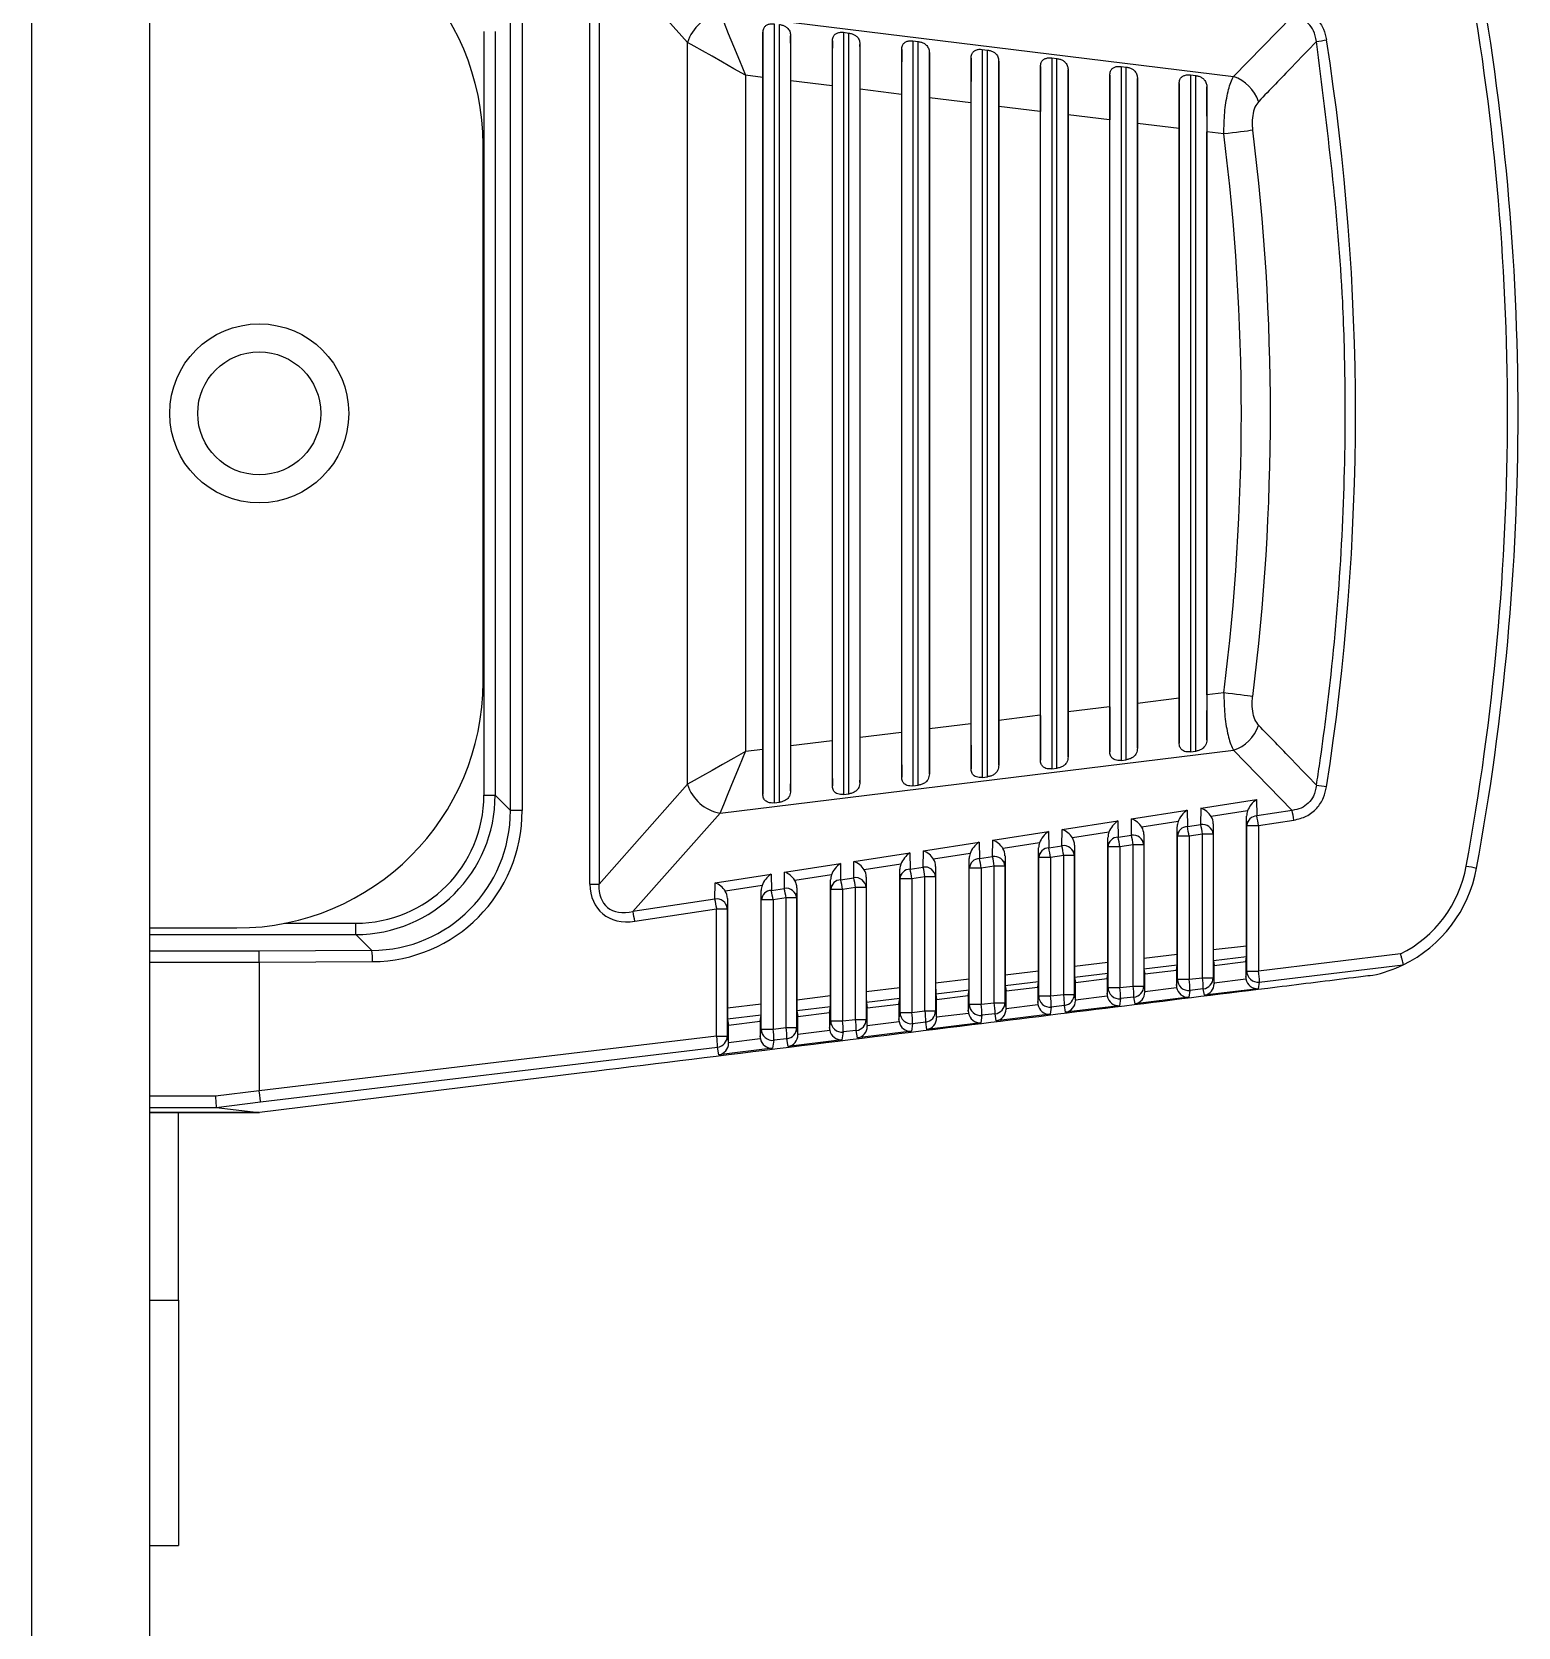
# Model space of a CAD drawing. Extents: x 16.7 to 113.1, y 4.5 to 84.5.
# Drawn here: x 57.717 to 59.045, y 34.822 to 36.247 of the extents above; entities that cross this region are included whole.
import ezdxf

# ---------------------------------------------------------------- set-up
doc = ezdxf.new("R2010")
doc.units = 0
doc.header["$MEASUREMENT"] = 0
doc.layers.add('OBJECT', color=7, linetype='CONTINUOUS')

msp = doc.modelspace()

# ---------------------------------------------------------------- linework, layer by layer
at = {"layer": 'OBJECT'}
for p, q in [((57.7166, 33.7065), (57.7166, 38.1065)), ((57.8215, 38.1065), (57.8215, 33.7065)), ((58.2152, 35.4855), (58.2152, 36.3274)), ((58.2234, 36.3274), (58.2234, 35.4855)), ((58.3024, 36.2381), (58.2234, 36.3274)), ((58.3316, 36.2639), (58.7903, 36.2076)), ((58.1206, 35.5652), (58.1206, 36.2478)), ((58.1305, 36.2478), (58.1305, 35.5652)), ((58.1442, 35.5515), (58.1442, 36.2615)), ((58.1547, 36.2615), (58.1547, 35.5515)), ((58.3799, 36.2547), (58.3799, 35.5583)), ((58.3846, 35.5588), (58.3846, 36.2541)), ((58.7903, 36.2076), (58.8428, 36.2614)), ((58.3024, 35.5749), (58.3024, 36.2381)), ((58.3699, 35.566), (58.3699, 36.2469)), ((58.3946, 36.2439), (58.3946, 35.5691)), ((58.4319, 35.5737), (58.4319, 36.2393)), ((58.4419, 36.2471), (58.4466, 36.2465)), ((58.4419, 36.2471), (58.4419, 35.5659)), ((58.4466, 35.5664), (58.4466, 36.2465)), ((58.4566, 36.2363), (58.4566, 35.5767)), ((58.5039, 36.2395), (58.5086, 36.2389)), ((58.5039, 36.2395), (58.5039, 35.5735)), ((58.5086, 35.5741), (58.5086, 36.2389)), ((58.4939, 35.5813), (58.4939, 36.2317)), ((58.5186, 36.2287), (58.5186, 35.5843)), ((58.5559, 35.5889), (58.5559, 36.2241)), ((58.5659, 36.2319), (58.5706, 36.2313)), ((58.5659, 36.2319), (58.5659, 35.5811)), ((58.5706, 35.5817), (58.5706, 36.2313)), ((58.5806, 36.221), (58.5806, 35.5919)), ((58.6279, 36.2243), (58.6326, 36.2237)), ((58.6279, 36.2243), (58.6279, 35.5887)), ((58.6326, 35.5893), (58.6326, 36.2237)), ((58.3697, 36.2068), (58.3544, 36.2087)), ((58.3544, 36.2087), (58.3544, 35.6042)), ((58.3697, 36.2068), (58.3697, 35.6061)), ((58.6179, 35.5965), (58.6179, 36.2165)), ((58.6426, 36.2134), (58.6426, 35.5995)), ((58.6799, 35.6041), (58.6799, 36.2089)), ((58.6899, 36.2166), (58.6946, 36.2161)), ((58.6899, 36.2166), (58.6899, 35.5963)), ((58.6946, 35.5969), (58.6946, 36.2161)), ((58.7046, 36.2058), (58.7046, 35.6071)), ((58.7519, 36.209), (58.7566, 36.2084)), ((58.7519, 36.209), (58.7519, 35.6039)), ((58.7566, 35.6045), (58.7566, 36.2084)), ((58.4317, 36.1992), (58.3947, 36.2038)), ((58.3947, 35.6092), (58.3947, 36.2038)), ((58.4317, 36.1992), (58.4317, 35.6137)), ((58.4937, 36.1916), (58.4567, 36.1962)), ((58.4567, 35.6168), (58.4567, 36.1962)), ((58.4937, 36.1916), (58.4937, 35.6213)), ((58.7419, 35.6117), (58.7419, 36.2012)), ((58.7666, 36.1982), (58.7666, 35.6148)), ((58.5557, 36.184), (58.5187, 36.1886)), ((58.5187, 35.6244), (58.5187, 36.1886)), ((58.5557, 36.184), (58.5557, 35.6289)), ((58.6177, 36.1764), (58.5807, 36.1809)), ((58.5807, 35.632), (58.5807, 36.1809)), ((58.6177, 36.1764), (58.6177, 35.6366)), ((58.6797, 36.1688), (58.6427, 36.1733)), ((58.6427, 35.6396), (58.6427, 36.1733)), ((58.6797, 36.1688), (58.6797, 35.6442)), ((58.7417, 36.1612), (58.7047, 36.1657)), ((58.7047, 35.6472), (58.7047, 36.1657)), ((58.7417, 36.1612), (58.7417, 35.6518)), ((58.7818, 36.1563), (58.7667, 36.1581)), ((58.7667, 35.6549), (58.7667, 36.1581)), ((58.1197, 35.6665), (58.1197, 36.1465)), ((58.7417, 35.6518), (58.7047, 35.6472)), ((58.7818, 35.6567), (58.7667, 35.6549)), ((58.6177, 35.6366), (58.5807, 35.632)), ((58.6797, 35.6442), (58.6427, 35.6396)), ((58.4937, 35.6213), (58.4567, 35.6168)), ((58.5557, 35.6289), (58.5187, 35.6244)), ((58.3697, 35.6061), (58.3544, 35.6042)), ((58.4317, 35.6137), (58.3947, 35.6092)), ((58.3316, 35.5491), (58.7903, 35.6054)), ((58.6899, 35.5963), (58.6946, 35.5969)), ((58.7519, 35.6039), (58.7566, 35.6045)), ((58.7903, 35.6054), (58.8428, 35.5515)), ((58.5659, 35.5811), (58.5706, 35.5817)), ((58.6279, 35.5887), (58.6326, 35.5893)), ((58.1206, 35.5652), (58.1305, 35.5652)), ((58.1442, 35.5515), (58.1305, 35.5652)), ((58.3024, 35.5749), (58.2234, 35.4855)), ((58.4419, 35.5659), (58.4466, 35.5664)), ((58.5039, 35.5735), (58.5086, 35.5741)), ((58.1547, 35.5515), (58.1442, 35.5515)), ((58.2537, 35.4611), (58.3316, 35.5491)), ((58.3799, 35.5583), (58.3846, 35.5588)), ((58.6993, 35.5441), (58.749, 35.5517)), ((58.749, 35.5517), (58.7492, 35.5372)), ((58.7611, 35.539), (58.7614, 35.5536)), ((58.7614, 35.5536), (58.811, 35.5612)), ((58.8029, 35.5511), (58.7705, 35.5462)), ((58.811, 35.5612), (58.8112, 35.5467)), ((58.8428, 35.5515), (58.8112, 35.5467)), ((58.6371, 35.52), (58.6373, 35.5345)), ((58.6373, 35.5345), (58.687, 35.5422)), ((58.687, 35.5422), (58.6872, 35.5276)), ((58.6991, 35.5295), (58.6993, 35.5441)), ((58.7409, 35.5416), (58.7085, 35.5366)), ((58.7403, 35.5286), (58.7401, 35.537)), ((58.7401, 35.4232), (58.7401, 35.537)), ((58.7492, 35.5372), (58.7611, 35.539)), ((58.7723, 35.5395), (58.7722, 35.5304)), ((58.7723, 35.5395), (58.7723, 35.4271)), ((58.8022, 35.5381), (58.8021, 35.5465)), ((58.8021, 35.4306), (58.8021, 35.5465)), ((58.8022, 35.5381), (58.8128, 35.5381)), ((58.8022, 35.408), (58.8022, 35.5381)), ((58.8128, 35.5381), (58.8444, 35.5429)), ((58.8128, 35.5381), (58.8128, 35.408)), ((58.5133, 35.5155), (58.5631, 35.5232)), ((58.5631, 35.5232), (58.5633, 35.5086)), ((58.5751, 35.5104), (58.5753, 35.525)), ((58.5753, 35.525), (58.625, 35.5327)), ((58.617, 35.5226), (58.5844, 35.5176)), ((58.625, 35.5327), (58.6253, 35.5181)), ((58.679, 35.5321), (58.6464, 35.5271)), ((58.6483, 35.5205), (58.6481, 35.5114)), ((58.6483, 35.5205), (58.6483, 35.4122)), ((58.6783, 35.5191), (58.6782, 35.5275)), ((58.6782, 35.4158), (58.6782, 35.5275)), ((58.6872, 35.5276), (58.6991, 35.5295)), ((58.7007, 35.5209), (58.6888, 35.5191)), ((58.7007, 35.3946), (58.7007, 35.5209)), ((58.7102, 35.5209), (58.7007, 35.5209)), ((58.7103, 35.53), (58.7102, 35.5209)), ((58.7102, 35.5209), (58.7102, 35.3946)), ((58.7103, 35.53), (58.7103, 35.4196)), ((58.7508, 35.5286), (58.7403, 35.5286)), ((58.7403, 35.4006), (58.7403, 35.5286)), ((58.7627, 35.5304), (58.7508, 35.5286)), ((58.7508, 35.5286), (58.7508, 35.4006)), ((58.7627, 35.402), (58.7627, 35.5304)), ((58.7722, 35.5304), (58.7627, 35.5304)), ((58.7722, 35.5304), (58.7722, 35.402)), ((58.451, 35.4914), (58.4512, 35.506)), ((58.4512, 35.506), (58.5011, 35.5136)), ((58.5011, 35.5136), (58.5013, 35.4991)), ((58.513, 35.5009), (58.5133, 35.5155)), ((58.555, 35.5131), (58.5224, 35.5081)), ((58.5543, 35.5), (58.5542, 35.5085)), ((58.5542, 35.4009), (58.5542, 35.5085)), ((58.5633, 35.5086), (58.5751, 35.5104)), ((58.5863, 35.511), (58.5861, 35.5018)), ((58.5863, 35.511), (58.5863, 35.4047)), ((58.6163, 35.5095), (58.6162, 35.518)), ((58.6162, 35.4083), (58.6162, 35.518)), ((58.6268, 35.5095), (58.6163, 35.5095)), ((58.6163, 35.3857), (58.6163, 35.5095)), ((58.6253, 35.5181), (58.6371, 35.52)), ((58.6387, 35.5114), (58.6268, 35.5095)), ((58.6268, 35.5095), (58.6268, 35.3857)), ((58.6387, 35.3871), (58.6387, 35.5114)), ((58.6481, 35.5114), (58.6387, 35.5114)), ((58.6481, 35.5114), (58.6481, 35.3871)), ((58.6783, 35.3932), (58.6783, 35.5191)), ((58.6888, 35.5191), (58.6783, 35.5191)), ((58.6888, 35.5191), (58.6888, 35.3932)), ((58.3272, 35.4869), (58.3772, 35.4946)), ((58.3772, 35.4946), (58.3774, 35.4801)), ((58.389, 35.4819), (58.3892, 35.4965)), ((58.3892, 35.4965), (58.4391, 35.5041)), ((58.4311, 35.4941), (58.3983, 35.489)), ((58.4391, 35.5041), (58.4393, 35.4896)), ((58.4931, 35.5036), (58.4603, 35.4985)), ((58.4622, 35.4919), (58.4621, 35.4828)), ((58.4622, 35.4919), (58.4622, 35.3898)), ((58.4924, 35.4905), (58.4922, 35.499)), ((58.4922, 35.3934), (58.4922, 35.499)), ((58.5013, 35.4991), (58.513, 35.5009)), ((58.5146, 35.4923), (58.5029, 35.4905)), ((58.5146, 35.3723), (58.5146, 35.4923)), ((58.5241, 35.4923), (58.5146, 35.4923)), ((58.5242, 35.5014), (58.5241, 35.4923)), ((58.5241, 35.4923), (58.5241, 35.3723)), ((58.5242, 35.5014), (58.5242, 35.3973)), ((58.5649, 35.5), (58.5543, 35.5)), ((58.5543, 35.3783), (58.5543, 35.5)), ((58.5766, 35.5018), (58.5649, 35.5)), ((58.5649, 35.5), (58.5649, 35.3783)), ((58.5766, 35.3797), (58.5766, 35.5018)), ((58.5861, 35.5018), (58.5766, 35.5018)), ((58.5861, 35.5018), (58.5861, 35.3797)), ((58.2152, 35.4855), (58.2234, 35.4855)), ((58.3269, 35.4723), (58.3272, 35.4869)), ((58.3691, 35.4845), (58.3363, 35.4795)), ((58.3684, 35.4715), (58.3683, 35.48)), ((58.3683, 35.3786), (58.3683, 35.48)), ((58.3774, 35.4801), (58.389, 35.4819)), ((58.4002, 35.4824), (58.4, 35.4733)), ((58.4002, 35.4824), (58.4002, 35.3824)), ((58.4304, 35.481), (58.4303, 35.4895)), ((58.4303, 35.386), (58.4303, 35.4895)), ((58.4304, 35.3634), (58.4304, 35.481)), ((58.4409, 35.481), (58.4304, 35.481)), ((58.4393, 35.4896), (58.451, 35.4914)), ((58.4526, 35.4828), (58.4409, 35.481)), ((58.4409, 35.481), (58.4409, 35.3634)), ((58.4526, 35.3648), (58.4526, 35.4828)), ((58.4621, 35.4828), (58.4526, 35.4828)), ((58.4621, 35.4828), (58.4621, 35.3648)), ((58.4924, 35.3709), (58.4924, 35.4905)), ((58.5029, 35.4905), (58.4924, 35.4905)), ((58.5029, 35.4905), (58.5029, 35.3709)), ((58.3269, 35.4723), (58.2537, 35.4611)), ((58.2553, 35.4525), (58.3285, 35.4637)), ((58.3285, 35.3499), (58.3285, 35.4637)), ((58.3285, 35.4637), (58.338, 35.4637)), ((58.3381, 35.4729), (58.338, 35.4637)), ((58.338, 35.4637), (58.338, 35.3499)), ((58.3381, 35.4729), (58.3381, 35.375)), ((58.379, 35.4715), (58.3684, 35.4715)), ((58.3684, 35.356), (58.3684, 35.4715)), ((58.3906, 35.4733), (58.379, 35.4715)), ((58.379, 35.4715), (58.379, 35.356)), ((58.3906, 35.3574), (58.3906, 35.4733)), ((58.4, 35.4733), (58.3906, 35.4733)), ((58.4, 35.4733), (58.4, 35.3574)), ((58.006, 35.4506), (57.9423, 35.4506)), ((58.006, 35.4407), (58.006, 35.4506)), ((57.8215, 35.4465), (57.8997, 35.4465)), ((57.8215, 35.4407), (58.006, 35.4407)), ((58.006, 35.4407), (58.0203, 35.4263)), ((57.9195, 35.4259), (57.8215, 35.4259)), ((58.0203, 35.4263), (57.9195, 35.4259)), ((58.7103, 35.4196), (58.7401, 35.4232)), ((58.7723, 35.4271), (58.8021, 35.4306)), ((58.802, 35.4206), (58.7724, 35.4171)), ((58.8014, 35.4165), (58.802, 35.4206)), ((58.9397, 35.4233), (58.8128, 35.408)), ((57.8215, 35.4159), (57.9197, 35.4159)), ((57.9197, 35.4159), (58.0209, 35.4164)), ((57.9197, 35.4159), (57.9197, 35.3009)), ((57.9197, 35.4159), (57.9197, 35.4159)), ((58.5863, 35.4047), (58.6162, 35.4083)), ((58.6483, 35.4122), (58.6782, 35.4158)), ((58.74, 35.4132), (58.7104, 35.4096)), ((58.7104, 35.4096), (58.7111, 35.4054)), ((58.7111, 35.4054), (58.7394, 35.4089)), ((58.7394, 35.4089), (58.74, 35.4132)), ((58.7394, 35.4089), (58.7394, 35.395)), ((58.7724, 35.4171), (58.7731, 35.413)), ((58.7731, 35.413), (58.8014, 35.4165)), ((58.7731, 35.3974), (58.7731, 35.413)), ((58.8014, 35.4165), (58.8014, 35.4026)), ((58.8014, 35.4026), (58.8022, 35.408)), ((58.8022, 35.408), (58.8128, 35.408)), ((58.8134, 35.3981), (58.9421, 35.4136)), ((58.9421, 35.4136), (58.9421, 35.4135)), ((58.4622, 35.3898), (58.4922, 35.3934)), ((58.5242, 35.3973), (58.5542, 35.4009)), ((58.6161, 35.3983), (58.5863, 35.3947)), ((58.5863, 35.3947), (58.5871, 35.3902)), ((58.5871, 35.3902), (58.6154, 35.3937)), ((58.6154, 35.3937), (58.6161, 35.3983)), ((58.6154, 35.3937), (58.6154, 35.3798)), ((58.6781, 35.4057), (58.6484, 35.4022)), ((58.6484, 35.4022), (58.6491, 35.3978)), ((58.6491, 35.3978), (58.6774, 35.4013)), ((58.6491, 35.3822), (58.6491, 35.3978)), ((58.6774, 35.4013), (58.6781, 35.4057)), ((58.6774, 35.4013), (58.6774, 35.3874)), ((58.6774, 35.3874), (58.6783, 35.3932)), ((58.6783, 35.3932), (58.6888, 35.3932)), ((58.6888, 35.3932), (58.7007, 35.3946)), ((58.7007, 35.3946), (58.7102, 35.3946)), ((58.7102, 35.3946), (58.7111, 35.3891)), ((58.7111, 35.3898), (58.7111, 35.4054)), ((58.7111, 35.3898), (58.7395, 35.3933)), ((58.7394, 35.395), (58.7403, 35.4006)), ((58.7403, 35.4006), (58.7508, 35.4006)), ((58.7508, 35.4006), (58.7627, 35.402)), ((58.7634, 35.3921), (58.7515, 35.3907)), ((58.7627, 35.402), (58.7722, 35.402)), ((58.7644, 35.3863), (58.7634, 35.3921)), ((58.8125, 35.3922), (58.7644, 35.3863)), ((58.7722, 35.402), (58.7731, 35.3967)), ((58.7731, 35.3974), (58.8015, 35.4009)), ((58.8134, 35.3981), (58.8125, 35.3922)), ((58.3381, 35.375), (58.3683, 35.3786)), ((58.4002, 35.3824), (58.4303, 35.386)), ((58.4922, 35.3834), (58.4623, 35.3799)), ((58.4623, 35.3799), (58.4631, 35.375)), ((58.4631, 35.375), (58.4914, 35.3784)), ((58.4914, 35.3784), (58.4922, 35.3834)), ((58.4914, 35.3784), (58.4914, 35.3646)), ((58.5541, 35.3909), (58.5243, 35.3873)), ((58.5243, 35.3873), (58.5251, 35.3826)), ((58.5251, 35.3826), (58.5534, 35.3861)), ((58.5251, 35.367), (58.5251, 35.3826)), ((58.5534, 35.3861), (58.5541, 35.3909)), ((58.5534, 35.3861), (58.5534, 35.3722)), ((58.5534, 35.3722), (58.5543, 35.3783)), ((58.5543, 35.3783), (58.5649, 35.3783)), ((58.5649, 35.3783), (58.5766, 35.3797)), ((58.5766, 35.3797), (58.5861, 35.3797)), ((58.5861, 35.3797), (58.5871, 35.3739)), ((58.5871, 35.3746), (58.5871, 35.3902)), ((58.5871, 35.3746), (58.6155, 35.3781)), ((58.6154, 35.3798), (58.6163, 35.3857)), ((58.6163, 35.3857), (58.6268, 35.3857)), ((58.6268, 35.3857), (58.6387, 35.3871)), ((58.6387, 35.3871), (58.6481, 35.3871)), ((58.6481, 35.3871), (58.6491, 35.3815)), ((58.6491, 35.3822), (58.6775, 35.3857)), ((58.6895, 35.3833), (58.6885, 35.377)), ((58.7014, 35.3847), (58.6895, 35.3833)), ((58.7024, 35.3787), (58.7014, 35.3847)), ((58.7505, 35.3846), (58.7024, 35.3787)), ((58.7515, 35.3907), (58.7505, 35.3846)), ((58.3682, 35.3686), (58.3382, 35.365)), ((58.3382, 35.365), (58.3391, 35.3597)), ((58.3674, 35.3632), (58.3682, 35.3686)), ((58.4302, 35.376), (58.4002, 35.3724)), ((58.4002, 35.3724), (58.4011, 35.3674)), ((58.4011, 35.3674), (58.4294, 35.3708)), ((58.4011, 35.3517), (58.4011, 35.3674)), ((58.4294, 35.3708), (58.4302, 35.376)), ((58.4294, 35.3708), (58.4294, 35.3569)), ((58.4294, 35.3569), (58.4304, 35.3634)), ((58.4304, 35.3634), (58.4409, 35.3634)), ((58.4409, 35.3634), (58.4526, 35.3648)), ((58.4526, 35.3648), (58.4621, 35.3648)), ((58.4621, 35.3648), (58.4631, 35.3586)), ((58.4631, 35.3593), (58.4631, 35.375)), ((58.4914, 35.3646), (58.4924, 35.3709)), ((58.4924, 35.3709), (58.5029, 35.3709)), ((58.5029, 35.3709), (58.5146, 35.3723)), ((58.5146, 35.3723), (58.5241, 35.3723)), ((58.5241, 35.3723), (58.5251, 35.3662)), ((58.5251, 35.367), (58.5535, 35.3704)), ((58.5656, 35.3684), (58.5645, 35.3617)), ((58.5773, 35.3698), (58.5656, 35.3684)), ((58.5784, 35.3634), (58.5773, 35.3698)), ((58.6265, 35.3693), (58.5784, 35.3634)), ((58.6275, 35.3758), (58.6265, 35.3693)), ((58.6394, 35.3772), (58.6275, 35.3758)), ((58.6404, 35.3711), (58.6394, 35.3772)), ((58.6885, 35.377), (58.6404, 35.3711)), ((58.3285, 35.3499), (57.9197, 35.3009)), ((58.3285, 35.3499), (58.338, 35.3499)), ((58.338, 35.3499), (58.3391, 35.3434)), ((58.3391, 35.3597), (58.3674, 35.3632)), ((58.3391, 35.3441), (58.3391, 35.3597)), ((58.3674, 35.3632), (58.3674, 35.3493)), ((58.3674, 35.3493), (58.3684, 35.356)), ((58.3684, 35.356), (58.379, 35.356)), ((58.379, 35.356), (58.3906, 35.3574)), ((58.3906, 35.3574), (58.4, 35.3574)), ((58.4, 35.3574), (58.4011, 35.351)), ((58.4011, 35.3517), (58.4295, 35.3552)), ((58.4416, 35.3535), (58.4405, 35.3465)), ((58.4533, 35.3549), (58.4416, 35.3535)), ((58.4544, 35.3482), (58.4533, 35.3549)), ((58.5025, 35.3541), (58.4544, 35.3482)), ((58.4631, 35.3593), (58.4915, 35.3628)), ((58.5036, 35.3609), (58.5025, 35.3541)), ((58.5153, 35.3623), (58.5036, 35.3609)), ((58.5164, 35.3558), (58.5153, 35.3623)), ((58.5645, 35.3617), (58.5164, 35.3558)), ((57.9207, 35.291), (58.3292, 35.34)), ((58.3304, 35.333), (58.3292, 35.34)), ((58.3785, 35.3389), (58.3304, 35.333)), ((58.3391, 35.3441), (58.3675, 35.3476)), ((58.3796, 35.3461), (58.3785, 35.3389)), ((58.3912, 35.3475), (58.3796, 35.3461)), ((58.3924, 35.3406), (58.3912, 35.3475)), ((58.4405, 35.3465), (58.3924, 35.3406)), ((58.2084, 35.3169), (57.9198, 35.2815)), ((57.8806, 35.2961), (57.8215, 35.2961)), ((57.9197, 35.3009), (57.8806, 35.2961)), ((57.8215, 35.2861), (57.8812, 35.2861)), ((57.8215, 35.2815), (57.9197, 35.2815)), ((57.9194, 35.2815), (57.8215, 35.2815)), ((57.8477, 35.1139), (57.8477, 35.2815)), ((57.8812, 35.2861), (57.9207, 35.291)), ((57.8812, 35.2861), (57.9194, 35.2815)), ((57.9197, 35.2815), (57.9198, 35.2815)), ((57.8215, 35.1139), (57.8477, 35.1139)), ((57.8477, 35.1139), (57.8477, 34.8945)), ((57.8215, 34.8945), (57.8477, 34.8945))]:
    msp.add_line(p, q, dxfattribs=at)
at = {"layer": 'OBJECT', "flags": 128}
for points in [[(58.3316, 36.2639), (58.3348, 36.2561), (58.3389, 36.2462), (58.3437, 36.2346), (58.3489, 36.222), (58.3544, 36.2087)], [(58.3544, 36.2087), (58.3439, 36.2146), (58.3338, 36.2203), (58.3244, 36.2257), (58.3158, 36.2305), (58.3084, 36.2347), (58.3024, 36.2381)], [(58.8075, 36.1595), (58.8054, 36.1592), (58.8028, 36.1589), (58.7999, 36.1585), (58.7967, 36.1581), (58.7932, 36.1577), (58.7895, 36.1572), (58.7857, 36.1567), (58.7818, 36.1563)], [(58.8075, 35.6535), (58.8054, 35.6537), (58.8028, 35.6541), (58.7999, 35.6544), (58.7967, 35.6548), (58.7932, 35.6553), (58.7895, 35.6557), (58.7857, 35.6562), (58.7818, 35.6567)], [(58.3544, 35.6042), (58.3439, 35.5983), (58.3338, 35.5926), (58.3244, 35.5873), (58.3158, 35.5824), (58.3084, 35.5782), (58.3024, 35.5749)], [(58.3316, 35.5491), (58.3348, 35.5569), (58.3389, 35.5668), (58.3437, 35.5783), (58.3489, 35.591), (58.3544, 35.6042)], [(57.8806, 35.2961), (57.8807, 35.2942), (57.8808, 35.2924), (57.8809, 35.2907), (57.881, 35.2892), (57.8811, 35.288), (57.8811, 35.287), (57.8811, 35.2864), (57.8812, 35.2861)]]:
    msp.add_lwpolyline(points, dxfattribs=at)
at = {"layer": 'OBJECT'}
for radius in [0.08, 0.055]:
    msp.add_circle((57.9197, 35.9065), radius, dxfattribs=at)
for centre, radius, start, end in [((57.8997, 36.1465), 0.22, 0, 90), ((56.7953, 35.9065), 2.24, 349.5863, 10.4137), ((56.7947, 35.9065), 2.25, 349.5863, 10.4137), ((58.3382, 36.227), 0.0374, 100.1848, 162.8154), ((58.7571, 36.9796), 0.7484, 278.2514, 278.9543), ((58.7789, 36.1734), 0.036, 19.326, 71.5405), ((56.7947, 35.9065), 2.0027, 352.8353, 7.1647), ((56.7947, 35.9065), 2.0287, 352.8353, 7.1647), ((57.8997, 35.6665), 0.22, 270, 0), ((58.7789, 35.6395), 0.036, 288.46, 340.6735), ((58.3382, 35.5859), 0.0374, 197.1846, 259.8152), ((58.7571, 34.8333), 0.7484, 81.0457, 81.7486), ((58.732, 35.5267), 0.1135, 8.2259, 12.6373), ((58.7495, 35.5279), 0.00928, 91.9138, 175.8099), ((58.6384, 35.5123), 0.1135, 8.2252, 12.638), ((58.7626, 35.5295), 0.0096, 5.3155, 98.9513), ((58.6504, 35.5142), 0.1135, 8.2259, 12.6373), ((58.8115, 35.5374), 0.00928, 91.9177, 175.806), ((58.7003, 35.5218), 0.1136, 8.2265, 12.6367), ((58.6875, 35.5184), 0.00928, 91.9177, 175.806), ((58.5764, 35.5028), 0.1136, 8.2288, 12.6382), ((58.7006, 35.52), 0.0096, 5.3147, 98.9522), ((58.5884, 35.5046), 0.1135, 8.2262, 12.6408), ((58.5636, 35.4993), 0.00928, 91.9177, 175.806), ((58.4525, 35.4838), 0.1136, 8.2265, 12.6367), ((58.5766, 35.5009), 0.0096, 5.3139, 98.9529), ((58.4643, 35.4856), 0.1135, 8.2262, 12.6408), ((58.6256, 35.5089), 0.00928, 91.9177, 175.8059), ((58.5148, 35.4933), 0.1132, 8.222, 12.645), ((58.6386, 35.5105), 0.0096, 5.3155, 98.9513), ((58.5263, 35.4951), 0.1135, 8.2252, 12.638), ((58.5016, 35.4898), 0.00928, 91.9138, 175.8099), ((58.3903, 35.4742), 0.1138, 8.2323, 12.6347), ((58.5145, 35.4914), 0.0096, 5.3137, 98.9532), ((58.4023, 35.4761), 0.1135, 8.2252, 12.638), ((58.8902, 35.5215), 0.11, 296.7863, 349.5863), ((58.8896, 35.5215), 0.12, 295.9218, 349.5863), ((58.9564, 35.2606), 0.2446, 77.9, 80.1212), ((58.3777, 35.4708), 0.00928, 91.9176, 175.8079), ((58.2668, 35.4553), 0.1133, 8.2227, 12.6443), ((58.3905, 35.4724), 0.0096, 5.3127, 98.9542), ((58.2782, 35.457), 0.1135, 8.2252, 12.638), ((58.4397, 35.4803), 0.00928, 91.9197, 175.8039), ((58.3286, 35.4648), 0.1135, 8.2262, 12.6408), ((58.4525, 35.4819), 0.0096, 5.3139, 98.9529), ((58.3402, 35.4665), 0.1136, 8.2288, 12.6382), ((58.3284, 35.4629), 0.0096, 5.3139, 98.9529), ((58.2161, 35.4475), 0.1136, 8.2288, 12.6382), ((58.1427, 35.4362), 0.1138, 8.2329, 12.6341), ((57.963, 35.4183), 0.0579, 358.0844, 7.9766), ((58.8122, 35.4081), 0.01, 180.0763, 276.9893), ((58.7597, 35.3994), 0.0538, 358.6792, 9.2838), ((58.8896, 35.5215), 0.12, 282.1071, 295.9218), ((58.6883, 35.3932), 0.01, 180.0785, 276.9905), ((58.6358, 35.3845), 0.0537, 358.6713, 9.2888), ((58.6477, 35.3859), 0.0537, 358.6722, 9.2879), ((58.7002, 35.3946), 0.01, 276.9737, 359.9386), ((58.7503, 35.4006), 0.01, 180.077, 276.992), ((58.6978, 35.3919), 0.0537, 358.6687, 9.2947), ((58.7097, 35.3934), 0.0537, 358.6785, 9.285), ((58.7622, 35.402), 0.01, 276.9746, 359.9377), ((58.5643, 35.3783), 0.01, 180.0763, 276.9893), ((58.5118, 35.3696), 0.0538, 358.6792, 9.2838), ((58.5236, 35.371), 0.0537, 358.6722, 9.2879), ((58.5761, 35.3797), 0.01, 276.9737, 359.9386), ((58.6263, 35.3857), 0.01, 180.0792, 276.9864), ((58.5738, 35.3771), 0.0537, 358.6721, 9.2875), ((58.5856, 35.3785), 0.0537, 358.6785, 9.285), ((58.6381, 35.3872), 0.01, 276.978, 359.9343), ((58.4404, 35.3634), 0.01, 180.0785, 276.9905), ((58.3879, 35.3548), 0.0537, 358.6713, 9.2888), ((58.3996, 35.3562), 0.0537, 358.6713, 9.2888), ((58.4521, 35.3648), 0.01, 276.9737, 359.9386), ((58.5024, 35.3709), 0.01, 180.077, 276.992), ((58.4499, 35.3622), 0.0537, 358.6713, 9.2888), ((58.4616, 35.3636), 0.0538, 358.6792, 9.2838), ((58.5141, 35.3723), 0.01, 276.978, 359.9377), ((58.2755, 35.3413), 0.0537, 358.6713, 9.2888), ((58.328, 35.3499), 0.01, 276.9737, 359.9386), ((58.3784, 35.356), 0.01, 180.0763, 276.9893), ((58.3259, 35.3473), 0.0538, 358.6792, 9.2838), ((58.3375, 35.3487), 0.0538, 358.6792, 9.2838), ((58.39, 35.3574), 0.01, 276.978, 359.9377)]:
    msp.add_arc(centre, radius, start, end, dxfattribs=at)
for centre, major_axis, ratio, start_param, end_param in [((58.3703, 36.2068), (0, 0.0605), 0.008662, 0.844802, 1.569733), ((58.3942, 36.2038), (0, 0.0605), 0.008662, 4.711325, 5.436256), ((58.4323, 36.1992), (0, 0.0605), 0.008662, 0.844802, 1.569733), ((58.4562, 36.1962), (0, 0.0605), 0.008662, 4.711325, 5.436256), ((56.7291, 35.9065), (2.1703, 0), 0.999535, 6.128671, 6.4377), ((58.4943, 36.1916), (0, 0.0605), 0.008662, 0.844802, 1.569733), ((58.5182, 36.1886), (0, 0.0605), 0.008662, 4.711325, 5.436256), ((58.5563, 36.1839), (0, 0.0605), 0.008662, 0.844802, 1.569733), ((58.5802, 36.181), (0, 0.0605), 0.008662, 4.711325, 5.436256), ((58.6183, 36.1763), (0, 0.0605), 0.008662, 0.844802, 1.569733), ((58.6422, 36.1734), (0, 0.0605), 0.008662, 4.711325, 5.436256), ((58.6803, 36.1687), (0, 0.0605), 0.008662, 0.844802, 1.569733), ((58.7042, 36.1658), (0, 0.0605), 0.008662, 4.711325, 5.436256), ((58.7423, 36.1611), (0, 0.0605), 0.008662, 0.844802, 1.569733), ((58.7662, 36.1582), (0, 0.0605), 0.008662, 4.711325, 5.436256), ((58.7423, 35.6518), (0, 0.0605), 0.008662, 1.57186, 2.29679), ((58.7662, 35.6548), (0, 0.0605), 0.008662, 3.988522, 4.713453), ((58.6183, 35.6366), (0, 0.0605), 0.008662, 1.57186, 2.29679), ((58.6422, 35.6396), (0, 0.0605), 0.008662, 3.988522, 4.713453), ((58.6803, 35.6442), (0, 0.0605), 0.008662, 1.57186, 2.29679), ((58.7042, 35.6472), (0, 0.0605), 0.008662, 3.988522, 4.713453), ((58.4943, 35.6214), (0, 0.0605), 0.008662, 1.57186, 2.29679), ((58.5182, 35.6243), (0, 0.0605), 0.008662, 3.988522, 4.713453), ((58.5563, 35.629), (0, 0.0605), 0.008662, 1.57186, 2.29679), ((58.5802, 35.632), (0, 0.0605), 0.008662, 3.988522, 4.713453), ((58.3703, 35.6062), (0, 0.0605), 0.008662, 1.57186, 2.29679), ((58.3942, 35.6091), (0, 0.0605), 0.008662, 3.988522, 4.713453), ((58.4323, 35.6138), (0, 0.0605), 0.008662, 1.57186, 2.29679), ((58.4562, 35.6167), (0, 0.0605), 0.008662, 3.988522, 4.713453), ((58.0051, 35.5661), (0.089, -0.089), 0.993631, 5.501585, 7.064785), ((58.0051, 35.5661), (0.0819, -0.0819), 0.992433, 5.501585, 7.064785), ((58.0193, 35.5519), (-0.0407, 0.1188), 0.993756, 2.817752, 4.380952), ((58.0198, 35.5519), (-0.0387, 0.1299), 0.994537, 2.858136, 4.421336), ((58.75, 35.5431), (0.00828, 0.00979), 0.557988, 1.093963, 2.148375), ((58.7624, 35.545), (0.00883, -0.00769), 0.591833, 1.09893, 2.153342), ((58.8121, 35.5468), (0.0009, 0.0115), 0.862782, 1.251345, 1.657606), ((58.812, 35.5526), (0.00828, 0.00979), 0.557988, 1.093963, 2.148375), ((58.6384, 35.526), (0.00883, -0.00769), 0.591833, 1.09893, 2.153342), ((58.6881, 35.5336), (0.00828, 0.00979), 0.557988, 1.093963, 2.148375), ((58.7004, 35.5355), (0.00883, -0.00769), 0.591833, 1.09893, 2.153342), ((58.7003, 35.5296), (0.0012, 0.0115), 0.861198, 4.83308, 5.450813), ((58.7501, 35.5373), (0.0009, 0.0115), 0.862782, 1.251345, 1.657606), ((58.7623, 35.5392), (0.0012, 0.0115), 0.861198, 4.83308, 5.450813), ((58.5641, 35.5146), (0.00828, 0.00979), 0.557988, 1.093963, 2.148375), ((58.5763, 35.5164), (0.00883, -0.00769), 0.591833, 1.09893, 2.153342), ((58.6262, 35.5183), (0.0009, 0.0115), 0.862782, 1.251345, 1.657606), ((58.6261, 35.5241), (0.00828, 0.00979), 0.557988, 1.093963, 2.148375), ((58.6383, 35.5201), (0.0012, 0.0115), 0.861198, 4.83308, 5.450813), ((58.6882, 35.5278), (0.0009, 0.0115), 0.862782, 1.251345, 1.657606), ((58.4523, 35.4974), (0.00883, -0.00769), 0.591833, 1.09893, 2.153342), ((58.5022, 35.505), (0.00828, 0.00979), 0.557988, 1.093963, 2.148375), ((58.5143, 35.5069), (0.00883, -0.00769), 0.591833, 1.09893, 2.153342), ((58.5142, 35.5011), (0.0012, 0.0115), 0.861198, 4.83308, 5.450813), ((58.5642, 35.5087), (0.0009, 0.0115), 0.862782, 1.251345, 1.657606), ((58.5762, 35.5106), (0.0012, 0.0115), 0.861198, 4.83308, 5.450813), ((58.3782, 35.486), (0.00828, 0.00979), 0.557988, 1.093963, 2.148375), ((58.3902, 35.4879), (0.00883, -0.00769), 0.591833, 1.09893, 2.153342), ((58.4403, 35.4897), (0.0009, 0.0115), 0.862782, 1.251345, 1.657606), ((58.4402, 35.4955), (0.00828, 0.00979), 0.557988, 1.093963, 2.148375), ((58.4522, 35.4916), (0.0012, 0.0115), 0.861198, 4.83308, 5.450813), ((58.5022, 35.4992), (0.0009, 0.0115), 0.862782, 1.251345, 1.657606), ((58.2629, 35.5002), (0.0379, 0.0395), 0.729911, 2.491467, 3.902993), ((58.2623, 35.5002), (0.0324, 0.0343), 0.634863, 2.486313, 3.897839), ((58.3282, 35.4783), (0.00883, -0.00769), 0.591833, 1.09893, 2.153342), ((58.3281, 35.4725), (0.0012, 0.0115), 0.861198, 4.83308, 5.450813), ((58.3783, 35.4802), (0.0009, 0.0115), 0.862782, 1.251345, 1.657606), ((58.3902, 35.482), (0.0012, 0.0115), 0.861198, 4.83308, 5.450813), ((57.9195, 35.4159), (-0.00002, 0.01), 0.026383, 4.712328, 6.195858), ((58.74, 35.4232), (0, 0.0101), 0.008673, 3.195065, 4.707147), ((58.7724, 35.4271), (0, 0.0101), 0.00868, 1.578121, 3.090203), ((58.802, 35.4307), (0, 0.0101), 0.008673, 3.195065, 4.707147), ((58.6161, 35.4084), (0, 0.0101), 0.008673, 3.195065, 4.707147), ((58.6484, 35.4122), (0, 0.0101), 0.00868, 1.578121, 3.090203), ((58.6781, 35.4158), (0, 0.0101), 0.008673, 3.195065, 4.707147), ((58.7104, 35.4197), (0, 0.0101), 0.00868, 1.578121, 3.090203), ((58.4922, 35.3935), (0, 0.0101), 0.008673, 3.195065, 4.707147), ((58.5243, 35.3974), (0, 0.0101), 0.00868, 1.578121, 3.090203), ((58.5541, 35.4009), (0, 0.0101), 0.008673, 3.195065, 4.707147), ((58.5863, 35.4048), (0, 0.0101), 0.00868, 1.578121, 3.090203), ((58.7494, 35.395), (-0.0016, -0.00989), 0.998514, 4.873219, 5.047119), ((58.7493, 35.3945), (-0.00707, 0.00734), 0.946913, 0.952763, 2.471199), ((58.7632, 35.3962), (0.00613, 0.00821), 0.948914, 3.930724, 5.379061), ((58.7732, 35.3974), (0, 0.0101), 0.008662, 1.57186, 1.64196), ((58.8114, 35.4026), (-0.0016, -0.00989), 0.998514, 4.873219, 5.047119), ((58.8113, 35.4021), (-0.00707, 0.00734), 0.946913, 0.952763, 2.471199), ((58.3682, 35.3786), (0, 0.0101), 0.008673, 3.195065, 4.707147), ((58.4003, 35.3825), (0, 0.0101), 0.00868, 1.578121, 3.090203), ((58.4302, 35.3861), (0, 0.0101), 0.008673, 3.195065, 4.707147), ((58.4623, 35.3899), (0, 0.0101), 0.00868, 1.578121, 3.090203), ((58.6254, 35.3798), (-0.0016, -0.00989), 0.998514, 4.873219, 5.047119), ((58.6253, 35.3793), (-0.00707, 0.00734), 0.946913, 0.952763, 2.471199), ((58.6392, 35.381), (0.00613, 0.00821), 0.948914, 3.930724, 5.379061), ((58.6492, 35.3822), (0, 0.0101), 0.008662, 1.57186, 1.64196), ((58.6874, 35.3874), (-0.0016, -0.00989), 0.998514, 4.873219, 5.047119), ((58.6873, 35.3869), (-0.00707, 0.00734), 0.946913, 0.952763, 2.471199), ((58.7012, 35.3886), (0.00613, 0.00821), 0.948914, 3.930724, 5.379061), ((58.7112, 35.3898), (0, 0.0101), 0.008662, 1.57186, 1.64196), ((58.3382, 35.375), (0, 0.0101), 0.00868, 1.578121, 3.090203), ((58.5014, 35.3646), (-0.0016, -0.00989), 0.998514, 4.873219, 5.047119), ((58.5152, 35.3657), (0.00613, 0.00821), 0.948914, 3.930724, 5.379061), ((58.5252, 35.367), (0, 0.0101), 0.008662, 1.57186, 1.64196), ((58.5634, 35.3722), (-0.0016, -0.00989), 0.998514, 4.873219, 5.047119), ((58.5633, 35.3716), (-0.00707, 0.00734), 0.946913, 0.952763, 2.471199), ((58.5772, 35.3734), (0.00613, 0.00821), 0.948914, 3.930724, 5.379061), ((58.5872, 35.3746), (0, 0.0101), 0.008662, 1.57186, 1.64196), ((58.3774, 35.3493), (-0.0016, -0.00989), 0.998514, 4.873219, 5.047119), ((58.3912, 35.3505), (0.00613, 0.00821), 0.948914, 3.930724, 5.379061), ((58.4012, 35.3517), (0, 0.0101), 0.008662, 1.57186, 1.64196), ((58.4394, 35.357), (-0.0016, -0.00989), 0.998514, 4.873219, 5.047119), ((58.4393, 35.3564), (-0.00707, 0.00734), 0.946913, 0.952763, 2.471199), ((58.4532, 35.3581), (0.00613, 0.00821), 0.948914, 3.930724, 5.379061), ((58.4632, 35.3594), (0, 0.0101), 0.008662, 1.57186, 1.64196), ((58.5013, 35.364), (-0.00707, 0.00734), 0.946913, 0.952763, 2.471199), ((58.3292, 35.3429), (0.00613, 0.00821), 0.948914, 3.930724, 5.379061), ((58.3392, 35.3441), (0, 0.0101), 0.008662, 1.57186, 1.64196), ((58.3773, 35.3488), (-0.00707, 0.00734), 0.946913, 0.952763, 2.471199), ((58.1091, 35.3242), (0.1894, 0.0233), 0.052407, 3.13514, 3.141494), ((57.9195, 35.3009), (-0.00121, 0.00993), 0.026195, 3.193989, 4.706071), ((57.9627, 35.2961), (0.0816, 0.01), 0.00637, 3.141205, 3.167385), ((58.8977, 35.4015), (0.9787, 0.1198), 0.00637, 3.167385, 3.180474)]:
    msp.add_ellipse(centre, major_axis=major_axis, ratio=ratio, start_param=start_param, end_param=end_param, dxfattribs=at)
for points, knots in [([(58.8444, 36.27), (58.8482, 36.2691), (58.8558, 36.2672), (58.8651, 36.2598), (58.8712, 36.2505), (58.8728, 36.2436), (58.8736, 36.2403)], [0, 0, 0, 0, 0.2618794, 0.5244054, 0.7764165, 1, 1, 1, 1]), ([(58.3699, 36.2469), (58.37, 36.2482), (58.3702, 36.2503), (58.3718, 36.2527), (58.3741, 36.2542), (58.3769, 36.2549), (58.3789, 36.2548), (58.3799, 36.2547)], [0, 0, 0, 0, 0.278303, 0.490799, 0.665975, 0.842126, 1, 1, 1, 1]), ([(58.3846, 36.2541), (58.3856, 36.2539), (58.3876, 36.2536), (58.3903, 36.2522), (58.3927, 36.2502), (58.3943, 36.2474), (58.3945, 36.245), (58.3946, 36.2439)], [0, 0, 0, 0, 0.1610162, 0.3213995, 0.497912, 0.7630072, 1, 1, 1, 1]), ([(58.8645, 36.239), (58.8638, 36.2423), (58.8627, 36.2481), (58.8575, 36.2552), (58.8509, 36.2599), (58.8455, 36.2609), (58.8428, 36.2614)], [0, 0, 0, 0, 0.2953363, 0.5247161, 0.7544597, 1, 1, 1, 1]), ([(58.4319, 36.2393), (58.432, 36.2405), (58.4322, 36.2427), (58.4338, 36.2451), (58.4361, 36.2466), (58.4389, 36.2473), (58.4409, 36.2472), (58.4419, 36.2471)], [0, 0, 0, 0, 0.278298, 0.490781, 0.665963, 0.842112, 1, 1, 1, 1]), ([(58.4466, 36.2465), (58.4476, 36.2463), (58.4496, 36.2459), (58.4523, 36.2446), (58.4547, 36.2426), (58.4563, 36.2397), (58.4565, 36.2374), (58.4566, 36.2363)], [0, 0, 0, 0, 0.16102, 0.321398, 0.497911, 0.763007, 1, 1, 1, 1]), ([(58.4939, 36.2317), (58.494, 36.2329), (58.4942, 36.2351), (58.4958, 36.2375), (58.4981, 36.239), (58.5009, 36.2397), (58.5029, 36.2395), (58.5039, 36.2395)], [0, 0, 0, 0, 0.2782892, 0.4907838, 0.6659596, 0.8421108, 1, 1, 1, 1]), ([(58.5086, 36.2389), (58.5096, 36.2387), (58.5116, 36.2383), (58.5143, 36.237), (58.5167, 36.235), (58.5183, 36.2321), (58.5185, 36.2298), (58.5186, 36.2287)], [0, 0, 0, 0, 0.16103, 0.321394, 0.497914, 0.763008, 1, 1, 1, 1]), ([(58.8645, 36.239), (58.8573, 36.2314), (58.8402, 36.2135), (58.8229, 36.1956), (58.8129, 36.1853)], [0, 0, 0, 0, 0.422662, 1, 1, 1, 1]), ([(58.8645, 35.574), (58.8655, 35.5806), (58.8705, 35.6135), (58.8845, 35.7239), (58.8906, 35.8353), (58.8901, 35.9465), (58.8874, 36.0578), (58.8743, 36.1616), (58.8645, 36.239)], [0, 0, 0, 0, 0.029968, 0.149857, 0.5, 0.529968, 0.649857, 1, 1, 1, 1]), ([(58.5559, 36.2241), (58.556, 36.2253), (58.5562, 36.2275), (58.5578, 36.2299), (58.5601, 36.2314), (58.5629, 36.2321), (58.5649, 36.2319), (58.5659, 36.2319)], [0, 0, 0, 0, 0.278298, 0.490781, 0.665963, 0.842112, 1, 1, 1, 1]), ([(58.5706, 36.2313), (58.5716, 36.2311), (58.5736, 36.2307), (58.5763, 36.2294), (58.5787, 36.2274), (58.5803, 36.2245), (58.5805, 36.2222), (58.5806, 36.221)], [0, 0, 0, 0, 0.161035, 0.321399, 0.497912, 0.763007, 1, 1, 1, 1]), ([(58.6179, 36.2165), (58.618, 36.2177), (58.6182, 36.2199), (58.6198, 36.2223), (58.6221, 36.2237), (58.6249, 36.2244), (58.6269, 36.2243), (58.6279, 36.2243)], [0, 0, 0, 0, 0.2782904, 0.4907924, 0.6659582, 0.8421101, 1, 1, 1, 1]), ([(58.6326, 36.2237), (58.6336, 36.2235), (58.6356, 36.2231), (58.6383, 36.2218), (58.6407, 36.2197), (58.6423, 36.2169), (58.6425, 36.2145), (58.6426, 36.2134)], [0, 0, 0, 0, 0.16103, 0.321394, 0.497914, 0.763008, 1, 1, 1, 1]), ([(58.6799, 36.2089), (58.68, 36.2101), (58.6802, 36.2123), (58.6818, 36.2147), (58.6841, 36.2161), (58.6869, 36.2168), (58.6889, 36.2167), (58.6899, 36.2166)], [0, 0, 0, 0, 0.2783004, 0.4907918, 0.6659742, 0.8421109, 1, 1, 1, 1]), ([(58.6946, 36.2161), (58.6956, 36.2159), (58.6976, 36.2155), (58.7003, 36.2142), (58.7027, 36.2121), (58.7043, 36.2093), (58.7045, 36.2069), (58.7046, 36.2058)], [0, 0, 0, 0, 0.161034, 0.321398, 0.49791, 0.76301, 1, 1, 1, 1]), ([(58.7419, 36.2012), (58.742, 36.2025), (58.7422, 36.2047), (58.7438, 36.2071), (58.7461, 36.2085), (58.7489, 36.2092), (58.7509, 36.2091), (58.7519, 36.209)], [0, 0, 0, 0, 0.27829, 0.490792, 0.665976, 0.84211, 1, 1, 1, 1]), ([(58.7566, 36.2084), (58.7576, 36.2083), (58.7596, 36.2079), (58.7623, 36.2066), (58.7647, 36.2045), (58.7663, 36.2017), (58.7665, 36.1993), (58.7666, 36.1982)], [0, 0, 0, 0, 0.16103, 0.321393, 0.497912, 0.763011, 1, 1, 1, 1]), ([(58.7818, 36.1563), (58.7819, 36.1627), (58.7822, 36.1757), (58.7849, 36.1929), (58.7879, 36.2028), (58.7899, 36.2068), (58.7903, 36.2076)], [0, 0, 0, 0, 0.307398, 0.614922, 0.920645, 1, 1, 1, 1]), ([(58.8129, 36.1853), (58.8117, 36.1838), (58.8093, 36.1806), (58.8073, 36.173), (58.8069, 36.1656), (58.8074, 36.1611), (58.8075, 36.1595)], [0, 0, 0, 0, 0.2889315, 0.5787716, 0.8519465, 1, 1, 1, 1]), ([(58.7818, 35.6567), (58.7819, 35.6502), (58.7822, 35.6373), (58.7849, 35.6201), (58.7879, 35.6101), (58.7899, 35.6062), (58.7903, 35.6054)], [0, 0, 0, 0, 0.307398, 0.614922, 0.920645, 1, 1, 1, 1]), ([(58.8129, 35.6276), (58.8117, 35.6292), (58.8093, 35.6323), (58.8073, 35.64), (58.8069, 35.6474), (58.8074, 35.6519), (58.8075, 35.6535)], [0, 0, 0, 0, 0.288935, 0.578765, 0.851938, 1, 1, 1, 1]), ([(58.8645, 35.574), (58.8573, 35.5816), (58.8402, 35.5995), (58.8229, 35.6173), (58.8129, 35.6276)], [0, 0, 0, 0, 0.422662, 1, 1, 1, 1]), ([(58.7046, 35.6071), (58.7044, 35.6055), (58.7041, 35.6028), (58.7017, 35.5998), (58.699, 35.5981), (58.6965, 35.5972), (58.695, 35.597), (58.6946, 35.5969)], [0, 0, 0, 0, 0.345934, 0.577484, 0.767312, 0.927998, 1, 1, 1, 1]), ([(58.7519, 35.6039), (58.7509, 35.6039), (58.7491, 35.6037), (58.7466, 35.6043), (58.7444, 35.6054), (58.7425, 35.6076), (58.7419, 35.6099), (58.7419, 35.6115), (58.7419, 35.6117)], [0, 0, 0, 0, 0.150357, 0.300701, 0.452228, 0.658968, 0.942855, 1, 1, 1, 1]), ([(58.7666, 35.6148), (58.7664, 35.6131), (58.7661, 35.6104), (58.7637, 35.6074), (58.761, 35.6057), (58.7585, 35.6048), (58.757, 35.6046), (58.7566, 35.6045)], [0, 0, 0, 0, 0.345934, 0.577476, 0.767312, 0.927998, 1, 1, 1, 1]), ([(58.5806, 35.5919), (58.5804, 35.5903), (58.5801, 35.5876), (58.5777, 35.5846), (58.575, 35.5828), (58.5725, 35.582), (58.571, 35.5817), (58.5706, 35.5817)], [0, 0, 0, 0, 0.345934, 0.577484, 0.767312, 0.927998, 1, 1, 1, 1]), ([(58.6279, 35.5887), (58.6269, 35.5886), (58.6251, 35.5885), (58.6226, 35.5891), (58.6204, 35.5902), (58.6185, 35.5924), (58.6179, 35.5947), (58.6179, 35.5962), (58.6179, 35.5965)], [0, 0, 0, 0, 0.150356, 0.3007, 0.452238, 0.658969, 0.942856, 1, 1, 1, 1]), ([(58.6426, 35.5995), (58.6424, 35.5979), (58.6421, 35.5952), (58.6397, 35.5922), (58.637, 35.5904), (58.6345, 35.5896), (58.633, 35.5894), (58.6326, 35.5893)], [0, 0, 0, 0, 0.345934, 0.577476, 0.767312, 0.927998, 1, 1, 1, 1]), ([(58.6899, 35.5963), (58.6889, 35.5963), (58.6871, 35.5961), (58.6846, 35.5967), (58.6824, 35.5978), (58.6805, 35.6), (58.6799, 35.6023), (58.6799, 35.6038), (58.6799, 35.6041)], [0, 0, 0, 0, 0.150358, 0.300706, 0.452228, 0.658978, 0.942867, 1, 1, 1, 1]), ([(58.5039, 35.5735), (58.5029, 35.5734), (58.5011, 35.5733), (58.4986, 35.5738), (58.4964, 35.575), (58.4945, 35.5772), (58.4939, 35.5795), (58.4939, 35.581), (58.4939, 35.5813)], [0, 0, 0, 0, 0.150356, 0.300699, 0.452236, 0.658974, 0.942856, 1, 1, 1, 1]), ([(58.5186, 35.5843), (58.5184, 35.5827), (58.5181, 35.58), (58.5157, 35.577), (58.513, 35.5752), (58.5105, 35.5744), (58.509, 35.5741), (58.5086, 35.5741)], [0, 0, 0, 0, 0.345939, 0.577474, 0.76731, 0.927998, 1, 1, 1, 1]), ([(58.5659, 35.5811), (58.5649, 35.581), (58.5631, 35.5809), (58.5606, 35.5815), (58.5584, 35.5826), (58.5565, 35.5848), (58.5559, 35.5871), (58.5559, 35.5886), (58.5559, 35.5889)], [0, 0, 0, 0, 0.1503569, 0.3007036, 0.4522359, 0.658984, 0.9428676, 1, 1, 1, 1]), ([(58.3799, 35.5583), (58.3789, 35.5582), (58.3771, 35.5581), (58.3746, 35.5586), (58.3724, 35.5598), (58.3705, 35.5619), (58.3699, 35.5642), (58.3699, 35.5658), (58.3699, 35.566)], [0, 0, 0, 0, 0.150357, 0.300702, 0.452229, 0.65897, 0.942855, 1, 1, 1, 1]), ([(58.3946, 35.5691), (58.3944, 35.5675), (58.3941, 35.5647), (58.3917, 35.5618), (58.389, 35.56), (58.3865, 35.5591), (58.385, 35.5589), (58.3846, 35.5588)], [0, 0, 0, 0, 0.34594, 0.577476, 0.767325, 0.928013, 1, 1, 1, 1]), ([(58.4419, 35.5659), (58.4409, 35.5658), (58.4391, 35.5657), (58.4366, 35.5662), (58.4344, 35.5674), (58.4325, 35.5695), (58.4319, 35.5719), (58.4319, 35.5734), (58.4319, 35.5737)], [0, 0, 0, 0, 0.150356, 0.300717, 0.452237, 0.658985, 0.942868, 1, 1, 1, 1]), ([(58.4566, 35.5767), (58.4564, 35.5751), (58.4561, 35.5724), (58.4537, 35.5694), (58.451, 35.5676), (58.4485, 35.5667), (58.447, 35.5665), (58.4466, 35.5664)], [0, 0, 0, 0, 0.345939, 0.577474, 0.76731, 0.927998, 1, 1, 1, 1]), ([(58.8645, 35.574), (58.8638, 35.5707), (58.8627, 35.5648), (58.8575, 35.5578), (58.8509, 35.5531), (58.8455, 35.5521), (58.8428, 35.5515)], [0, 0, 0, 0, 0.2953363, 0.5247161, 0.7544597, 1, 1, 1, 1]), ([(58.8444, 35.5429), (58.8482, 35.5439), (58.8558, 35.5457), (58.8651, 35.5531), (58.8712, 35.5624), (58.8728, 35.5694), (58.8736, 35.5726)], [0, 0, 0, 0, 0.2618794, 0.5244054, 0.7764165, 1, 1, 1, 1]), ([(58.9421, 35.4136), (58.9421, 35.4137), (58.9422, 35.4141), (58.9418, 35.4159), (58.9411, 35.4184), (58.9404, 35.421), (58.9399, 35.4226), (58.9398, 35.4232), (58.9397, 35.4233)], [0, 0, 0, 0, 0.2192768, 0.4385033, 0.6592408, 0.8829816, 0.9858182, 1, 1, 1, 1]), ([(58.9148, 35.4041), (58.9091, 35.4034), (58.8807, 35.3999), (58.7613, 35.3851), (58.5315, 35.3567), (58.3245, 35.3312), (58.2084, 35.3169)], [0, 0, 0, 0, 0.024148, 0.120739, 0.507103, 1, 1, 1, 1])]:
    msp.add_open_spline(points, degree=3, knots=knots, dxfattribs=at)

doc.saveas('drawing.dxf')
